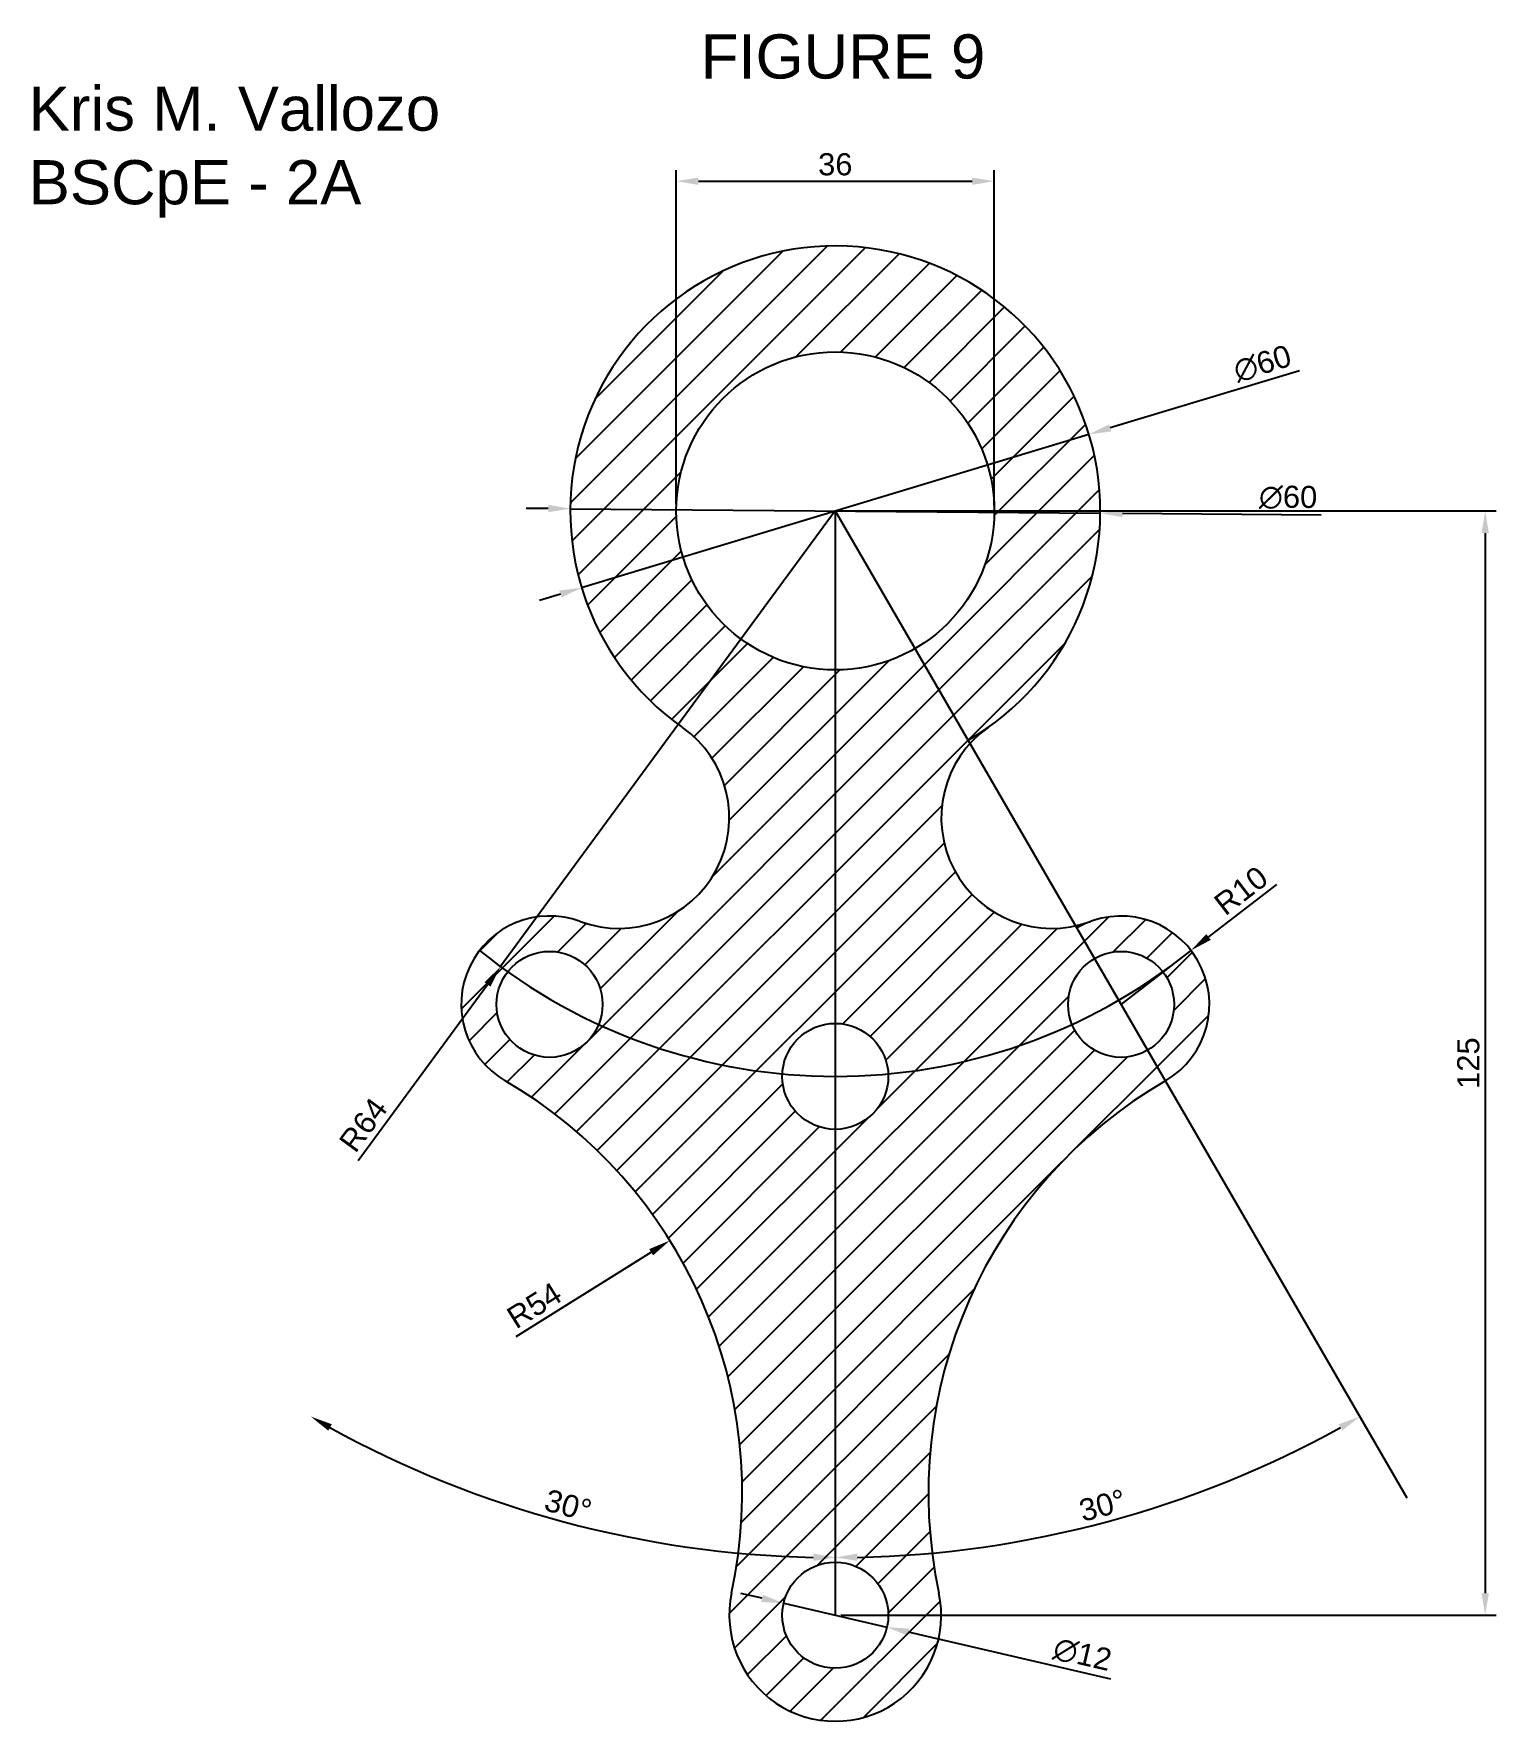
# Model space of a CAD drawing. Header units: inches. Extents: x 144 to 309, y 91 to 282.
import ezdxf

# ---------------------------------------------------------------- set-up
doc = ezdxf.new("R2010")
doc.units = ezdxf.units.IN
doc.header["$MEASUREMENT"] = 0
doc.styles.get("Standard").update_dxf_attribs({"font": 'arial.ttf'})
doc.dimstyles.new('ISO-25', dxfattribs={"dimtxt": 2.5, "dimasz": 2.5, "dimexe": 1.25, "dimexo": 0.625, "dimtad": 1, "dimtxsty": 'Standard', "dimcen": 2.5, "dimclrd": 254, "dimclre": 254, "dimclrt": 254, "dimadec": 0, "dimazin": 0, "dimtfac": 1, "dimtmove": 0, "dimatfit": 3, "dimfxl": 1, "dimarcsym": 0})
pattern_1 = [(45, (-3910.6863, -1057.311), (-2.245064, 2.245064), [])]

# ---------------------------------------------------------------- blocks, each defined once
blk = doc.blocks.new('*D36')
at = {"color": 254, "lineweight": -2, "ltscale": 1e-07, "transparency": 16777216}
blk.add_arc((234.35, 228.07), 118.47, 241.1308, 268.7909, dxfattribs=at)
at = {"color": 254, "ltscale": 1e-07, "transparency": 16777216}
for points in [[(176.95, 123.97), (177.36, 124.69), (174.98, 125.56)], [(231.86, 110.05), (231.85, 109.22), (234.35, 109.61)]]:
    blk.add_solid(points, dxfattribs=at)
at = {"layer": 'Defpoints', "color": 0, "ltscale": 1e-07, "transparency": 16777216}
for p in [(234.35, 228.07), (234.35, 228.07), (193.73, 116.79), (169.66, 116.37), (234.35, 103.07)]:
    blk.add_point(p, dxfattribs=at)
at = {"color": 254, "ltscale": 1e-07, "transparency": 16777216, "insert": (204.11, 115.5), "char_height": 2.5, "attachment_point": 5, "rotation": 344.9608}
blk.add_mtext('30°', dxfattribs=at)
blk = doc.blocks.new('*D37')
at = {"color": 254, "lineweight": -2, "ltscale": 1e-07, "transparency": 16777216}
blk.add_arc((234.35, 228.07), 118.47, 271.2091, 298.8692, dxfattribs=at)
at = {"color": 254, "ltscale": 1e-07, "transparency": 16777216}
for points in [[(291.34, 124.69), (291.75, 123.97), (293.73, 125.56)], [(236.86, 109.22), (236.85, 110.05), (234.35, 109.61)]]:
    blk.add_solid(points, dxfattribs=at)
at = {"layer": 'Defpoints', "color": 0, "ltscale": 1e-07, "transparency": 16777216}
for p in [(234.35, 228.07), (234.35, 228.07), (299.05, 116.37), (254.98, 111.42), (234.35, 103.07)]:
    blk.add_point(p, dxfattribs=at)
at = {"color": 254, "ltscale": 1e-07, "transparency": 16777216, "insert": (264.6, 115.5), "char_height": 2.5, "attachment_point": 5, "rotation": 15.0392}
blk.add_mtext('30°', dxfattribs=at)
blk = doc.blocks.new('*D38')
at = {"color": 254, "lineweight": -2, "ltscale": 1e-07, "transparency": 16777216}
for p, q in [((234.35, 228.07), (196.46, 176.49)), ((180.33, 154.54), (194.98, 174.48))]:
    blk.add_line(p, q, dxfattribs=at)
at = {"color": 254, "ltscale": 1e-07, "transparency": 16777216}
blk.add_solid([(194.65, 174.73), (195.32, 174.23), (196.46, 176.49)], dxfattribs=at)
at = {"layer": 'Defpoints', "color": 0, "ltscale": 1e-07, "transparency": 16777216}
for p in [(234.35, 228.07), (196.46, 176.49)]:
    blk.add_point(p, dxfattribs=at)
at = {"color": 254, "ltscale": 1e-07, "transparency": 16777216, "insert": (180.93, 158.57), "char_height": 2.5, "attachment_point": 5, "rotation": 53.6964}
blk.add_mtext('R64', dxfattribs=at)
blk = doc.blocks.new('*D39')
at = {"color": 254, "lineweight": -2, "ltscale": 1e-07, "transparency": 16777216}
for p, q in [((201.85, 228.35), (199.35, 228.37)), ((204.35, 228.33), (264.35, 227.81)), ((289.36, 227.6), (266.85, 227.79))]:
    blk.add_line(p, q, dxfattribs=at)
at = {"color": 254, "ltscale": 1e-07, "transparency": 16777216}
for points in [[(201.86, 228.77), (201.85, 227.93), (204.35, 228.33)], [(266.86, 228.21), (266.85, 227.38), (264.35, 227.81)]]:
    blk.add_solid(points, dxfattribs=at)
at = {"layer": 'Defpoints', "color": 0, "ltscale": 1e-07, "transparency": 16777216}
for p in [(204.35, 228.33), (264.35, 227.81)]:
    blk.add_point(p, dxfattribs=at)
at = {"color": 254, "ltscale": 1e-07, "transparency": 16777216, "insert": (285.61, 229.6), "char_height": 2.5, "attachment_point": 5, "rotation": 359.5086}
blk.add_mtext('∅60', dxfattribs=at)
blk = doc.blocks.new('*D34')
at = {"color": 254, "lineweight": -2, "ltscale": 1e-07, "transparency": 16777216}
for p, q in [((234.98, 228.07), (309.17, 228.07)), ((307.92, 225.57), (307.92, 105.57)), ((234.98, 103.07), (309.17, 103.07))]:
    blk.add_line(p, q, dxfattribs=at)
at = {"color": 254, "ltscale": 1e-07, "transparency": 16777216}
for points in [[(307.5, 225.57), (308.34, 225.57), (307.92, 228.07)], [(307.5, 105.57), (308.34, 105.57), (307.92, 103.07)]]:
    blk.add_solid(points, dxfattribs=at)
at = {"layer": 'Defpoints', "color": 0, "ltscale": 1e-07, "transparency": 16777216}
for p in [(234.35, 228.07), (234.35, 103.07), (307.92, 103.07)]:
    blk.add_point(p, dxfattribs=at)
at = {"color": 254, "ltscale": 1e-07, "transparency": 16777216, "insert": (306.02, 165.57), "char_height": 2.5, "attachment_point": 5, "rotation": 90}
blk.add_mtext('125', dxfattribs=at)
blk = doc.blocks.new('*D35')
at = {"color": 254, "lineweight": -2, "ltscale": 1e-07, "transparency": 16777216}
for p, q in [((216.35, 228.85), (216.35, 266.65)), ((252.35, 228.7), (252.35, 266.65)), ((218.85, 265.4), (249.85, 265.4))]:
    blk.add_line(p, q, dxfattribs=at)
at = {"color": 254, "ltscale": 1e-07, "transparency": 16777216}
for points in [[(218.85, 265.81), (218.85, 264.98), (216.35, 265.4)], [(249.85, 265.81), (249.85, 264.98), (252.35, 265.4)]]:
    blk.add_solid(points, dxfattribs=at)
at = {"layer": 'Defpoints', "color": 0, "ltscale": 1e-07, "transparency": 16777216}
for p in [(252.35, 265.4), (216.35, 228.23), (252.35, 228.07)]:
    blk.add_point(p, dxfattribs=at)
at = {"color": 254, "ltscale": 1e-07, "transparency": 16777216, "insert": (234.35, 267.3), "char_height": 2.5, "attachment_point": 5}
blk.add_mtext('36', dxfattribs=at)
blk = doc.blocks.new('*D40')
at = {"color": 254, "lineweight": -2, "ltscale": 1e-07, "transparency": 16777216}
for p, q in [((226.07, 104.99), (223.64, 105.55)), ((228.51, 104.42), (240.2, 101.72)), ((265.55, 95.85), (242.63, 101.15))]:
    blk.add_line(p, q, dxfattribs=at)
at = {"color": 254, "ltscale": 1e-07, "transparency": 16777216}
for points in [[(226.17, 105.39), (225.98, 104.58), (228.51, 104.42)], [(242.73, 101.56), (242.54, 100.75), (240.2, 101.72)]]:
    blk.add_solid(points, dxfattribs=at)
at = {"layer": 'Defpoints', "color": 0, "ltscale": 1e-07, "transparency": 16777216}
for p in [(228.51, 104.42), (240.2, 101.72)]:
    blk.add_point(p, dxfattribs=at)
at = {"color": 254, "ltscale": 1e-07, "transparency": 16777216, "insert": (262.33, 98.62), "char_height": 2.5, "attachment_point": 5, "rotation": 346.9646}
blk.add_mtext('∅12', dxfattribs=at)
blk = doc.blocks.new('*D41')
at = {"color": 254, "lineweight": -2, "ltscale": 1e-07, "transparency": 16777216}
for p, q in [((284.3, 185.78), (276.6, 179.85)), ((266.7, 172.22), (274.62, 178.33))]:
    blk.add_line(p, q, dxfattribs=at)
at = {"color": 254, "ltscale": 1e-07, "transparency": 16777216}
blk.add_solid([(276.35, 180.18), (276.86, 179.52), (274.62, 178.33)], dxfattribs=at)
at = {"layer": 'Defpoints', "color": 0, "ltscale": 1e-07, "transparency": 16777216}
for p in [(274.62, 178.33), (266.7, 172.22)]:
    blk.add_point(p, dxfattribs=at)
at = {"color": 254, "ltscale": 1e-07, "transparency": 16777216, "insert": (280.28, 185.09), "char_height": 2.5, "attachment_point": 5, "rotation": 37.616}
blk.add_mtext('R10', dxfattribs=at)
blk = doc.blocks.new('*D42')
at = {"color": 254, "lineweight": -2, "ltscale": 1e-07, "transparency": 16777216}
blk.add_line((198.22, 134.63), (213.51, 144.17), dxfattribs=at)
at = {"color": 254, "ltscale": 1e-07, "transparency": 16777216}
blk.add_solid([(213.29, 144.52), (213.73, 143.81), (215.63, 145.49)], dxfattribs=at)
at = {"layer": 'Defpoints', "color": 0, "ltscale": 1e-07, "transparency": 16777216}
for p in [(215.63, 145.49), (169.82, 116.91)]:
    blk.add_point(p, dxfattribs=at)
at = {"color": 254, "ltscale": 1e-07, "transparency": 16777216, "insert": (200.28, 138.14), "char_height": 2.5, "attachment_point": 5, "rotation": 31.9599}
blk.add_mtext('R54', dxfattribs=at)
blk = doc.blocks.new('*D43')
at = {"color": 254, "lineweight": -2, "ltscale": 1e-07, "transparency": 16777216}
for p, q in [((286.88, 243.94), (265.46, 237.47)), ((205.64, 219.39), (263.07, 236.75)), ((203.24, 218.67), (200.85, 217.95))]:
    blk.add_line(p, q, dxfattribs=at)
at = {"color": 254, "ltscale": 1e-07, "transparency": 16777216}
for points in [[(265.34, 237.87), (265.58, 237.07), (263.07, 236.75)], [(203.12, 219.07), (203.36, 218.27), (205.64, 219.39)]]:
    blk.add_solid(points, dxfattribs=at)
at = {"layer": 'Defpoints', "color": 0, "ltscale": 1e-07, "transparency": 16777216}
for p in [(263.07, 236.75), (205.64, 219.39)]:
    blk.add_point(p, dxfattribs=at)
at = {"color": 254, "ltscale": 1e-07, "transparency": 16777216, "insert": (282.7, 244.74), "char_height": 2.5, "attachment_point": 5, "rotation": 16.813}
blk.add_mtext('∅60', dxfattribs=at)

msp = doc.modelspace()

# ---------------------------------------------------------------- hatches: boundary and pattern name
at = {"ltscale": 1e-07}
h = msp.add_hatch(dxfattribs=at)
h.set_pattern_fill('ANSI31', color=256)
h.set_pattern_definition(pattern_1)
h.paths.add_polyline_path([(234.35, 210.07, -0.414214), (216.35, 228.07, -1), (252.35, 228.07, -0.267583), (243.37, 212.5), (249.39, 202.11, 3.414594), (217.05, 203.56, -0.877993), (205.48, 181.6, 0.328446), (194.09, 178.33, 0.01563), (197.27, 175.91, -0.713989), (208.01, 172.22, -0.097444), (207.56, 169.95, 0.084744), (228.36, 164.35, -0.400545), (234.35, 170.07)])
h.paths.add_polyline_path([(263.69, 177.42), (261.55, 181.11, -0.730503), (249.6, 201.75), (243.37, 212.5, -0.132), (234.35, 210.07), (234.35, 170.07, -0.400545), (240.35, 164.35, 0.084744), (261.15, 169.95, -0.097444), (260.7, 172.22, -0.267583)], flags=17)
h.paths.add_polyline_path([(234.35, 158.07, -0.428016), (228.36, 164.35, -0.084744), (207.56, 169.95, -0.822416), (196.01, 172.22, -0.166869), (197.27, 175.91, -0.01563), (194.09, 178.33, 0.452683), (196.98, 163.58, -0.324464), (222.62, 105.59, 1.2371), (246.09, 105.59, -0.324361), (271.71, 163.57), (269.71, 167.03, -0.454757), (261.15, 169.95, -0.084744), (240.35, 164.35, -0.011724), (240.35, 164.07, -0.414214), (234.35, 158.07), (234.35, 109.07, -0.414214), (240.35, 103.07, -1), (228.35, 103.07, -0.414214), (234.35, 109.07)])
h = msp.add_hatch(dxfattribs=at)
h.set_pattern_fill('ANSI31', color=256)
h.set_pattern_definition(pattern_1)
h.paths.add_polyline_path([(271.43, 175.91, 0.01563), (274.62, 178.33, 0.376186), (261.69, 180.88), (263.69, 177.42, -0.3748)])
h.paths.add_polyline_path([(274.62, 178.33, -0.01563), (271.43, 175.91, -0.166869), (272.7, 172.22, -0.267583), (269.71, 167.03), (271.71, 163.57, 0.453292)])

# ---------------------------------------------------------------- linework, layer by layer
at = {"color": 9, "ltscale": 1e-07}
for q in [(234.35, 103.07), (299.05, 116.37)]:
    msp.add_line((234.35, 228.07), q, dxfattribs=at)
at = {"ltscale": 1e-07}
for centre, radius in [((234.35, 228.07), 18), ((202.01, 172.22), 6), ((266.7, 172.22), 6), ((234.35, 164.07), 6), ((234.35, 103.07), 6)]:
    msp.add_circle(centre, radius, dxfattribs=at)
for centre, radius, start, end in [((234.35, 228.07), 30, 300.0783, 234.7854), ((234.35, 228.07), 30, 300.0783, 234.7854), ((209.84, 193.34), 12.52, 249.6538, 54.7854), ((258.87, 193.34), 12.52, 125.2146, 290.3462), ((202.01, 172.22), 10, 69.6538, 239.8058), ((266.7, 172.22), 10, 300.0783, 120.0783), ((266.7, 172.22), 10, 300.0783, 120.0783), ((169.82, 116.91), 54, 347.9002, 59.8058), ((298.89, 116.91), 54, 120.1942, 192.0998), ((234.35, 103.07), 12, 167.9002, 12.0998)]:
    msp.add_arc(centre, radius, start, end, dxfattribs=at)
at = {"color": 9, "ltscale": 1e-07}
msp.add_arc((234.35, 228.07), 64, 231.0107, 308.9893, dxfattribs=at)

# ---------------------------------------------------------------- texts
at = {"ltscale": 1e-05, "char_height": 5, "attachment_point": 1}
for s, width, insert in [('\\pxqc,t18;FIGURE 9', 61.1538, (204.65, 282.02)), ('Kris M. Vallozo\\PBSCpE - 2A', 80.5062, (143.05, 276.12))]:
    msp.add_mtext_dynamic_manual_height_columns(s, width=width, gutter_width=12.5, heights=[0], dxfattribs=dict(at, insert=insert))

# ---------------------------------------------------------------- dimensions: what is measured, and where the dimension line sits
at = {"ltscale": 1e-07}
dim = msp.add_linear_dim(base=(252.35, 265.4), p1=(216.35, 228.23), p2=(252.35, 228.07), dimstyle='ISO-25', override={"dimdec": 0, "dimtdec": 0, "dimtfillclr": 254}, dxfattribs=at)
dim.commit()
dim.dimension.update_dxf_attribs({"geometry": '*D35', "text_midpoint": (234.35, 267.3)})
for p1, p2, picture, middle in [((205.64, 219.39), (263.07, 236.75), '*D43', (283.27, 242.85)), ((204.35, 228.33), (264.35, 227.81), '*D39', (285.59, 227.63)), ((228.51, 104.42), (240.2, 101.72), '*D40', (261.89, 96.7))]:
    dim = msp.add_diameter_dim_2p(p1=p1, p2=p2, dimstyle='ISO-25', override={"dimdec": 0, "dimtdec": 0, "dimtfillclr": 254}, dxfattribs=at)
    dim.commit()
    dim.dimension.update_dxf_attribs({"geometry": picture, "text_midpoint": middle, "dimtype": 163})
for base, line1, picture, middle in [((193.73, 116.79), ((234.35, 228.07), (169.66, 116.37)), '*D36', (204.11, 115.5)), ((254.98, 111.42), ((234.35, 228.07), (299.05, 116.37)), '*D37', (264.6, 115.5))]:
    dim = msp.add_angular_dim_2l(base=base, line1=line1, line2=((234.35, 228.07), (234.35, 103.07)), dimstyle='ISO-25', override={"dimdec": 0, "dimtdec": 0, "dimtfillclr": 254}, dxfattribs=at)
    dim.commit()
    dim.dimension.update_dxf_attribs({"geometry": picture, "text_midpoint": middle})
for center, mpoint, picture, middle in [((234.35, 228.07), (196.46, 176.49), '*D38', (182.47, 157.44)), ((169.82, 116.91), (215.63, 145.49), '*D42', (201.28, 136.54))]:
    dim = msp.add_radius_dim(center=center, mpoint=mpoint, dimstyle='ISO-25', override={"dimdec": 0, "dimtdec": 0, "dimtfillclr": 254}, dxfattribs=at)
    dim.commit()
    dim.dimension.update_dxf_attribs({"geometry": picture, "text_midpoint": middle, "dimtype": 164})
dim = msp.add_linear_dim(base=(307.92, 103.07), p1=(234.35, 228.07), p2=(234.35, 103.07), angle=90, dimstyle='ISO-25', override={"dimdec": 0, "dimtdec": 0, "dimtfillclr": 254}, dxfattribs=at)
dim.commit()
dim.dimension.update_dxf_attribs({"geometry": '*D34', "text_midpoint": (306.02, 165.57)})
dim = msp.add_radius_dim(center=(266.7, 172.22), mpoint=(274.62, 178.33), dimstyle='ISO-25', override={"dimdec": 0, "dimtdec": 0, "dimtfillclr": 254}, dxfattribs=at)
dim.commit()
dim.dimension.update_dxf_attribs({"geometry": '*D41', "text_midpoint": (280.28, 185.09)})

doc.saveas('drawing.dxf')
